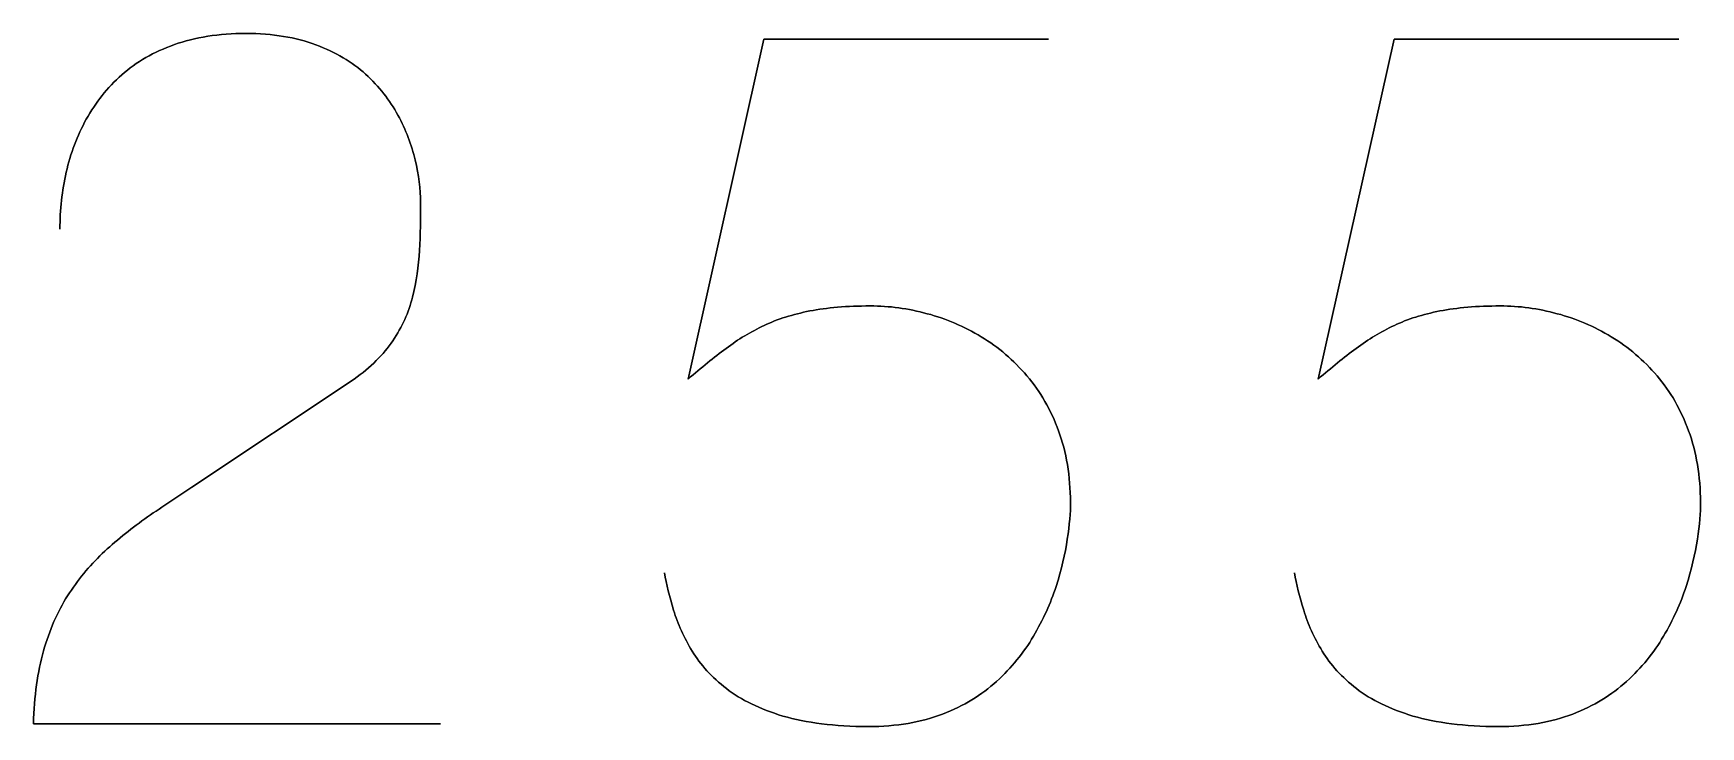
# Model space of a CAD drawing. Header units: millimetres. Extents: x -63 to 11, y -162 to 4.
# Drawn here: x -25.2 to -9.69, y -124.34 to -117.9 of the extents above; entities that cross this region are included whole.
import ezdxf

# ---------------------------------------------------------------- set-up
doc = ezdxf.new("R2010")
doc.units = ezdxf.units.MM
doc.header["$MEASUREMENT"] = 0
doc.layers.add('Layer 1', color=7, linetype='Continuous')

msp = doc.modelspace()

# ---------------------------------------------------------------- linework, layer by layer
at = {"layer": 'Layer 1'}
for points, knots in [([(-21.4115, -124.3109), (-21.4115, -124.3109), (-25.1964, -124.3109), (-25.1964, -124.3109), (-25.1964, -124.3109), (-25.1891, -124.055), (-25.1567, -123.8286), (-25.1023, -123.6345), (-25.1023, -123.6345), (-25.0465, -123.4404), (-24.9715, -123.2698), (-24.8788, -123.1228), (-24.8788, -123.1228), (-24.7847, -122.9757), (-24.6774, -122.8449), (-24.5553, -122.7302), (-24.5553, -122.7302), (-24.4333, -122.614), (-24.3024, -122.5081), (-24.1613, -122.4081), (-24.1613, -122.4081), (-24.0201, -122.3096), (-23.8745, -122.2111), (-23.7231, -122.114), (-23.7231, -122.114), (-23.7231, -122.114), (-22.2144, -121.1083), (-22.2144, -121.1083), (-22.2144, -121.1083), (-22.06, -120.9994), (-21.9394, -120.8803), (-21.8541, -120.7524), (-21.8541, -120.7524), (-21.7674, -120.6245), (-21.7071, -120.4892), (-21.6703, -120.3466), (-21.6703, -120.3466), (-21.635, -120.2054), (-21.613, -120.0598), (-21.6056, -119.9128), (-21.6056, -119.9128), (-21.5983, -119.7643), (-21.5953, -119.6158), (-21.5968, -119.4672), (-21.5968, -119.4672), (-21.5968, -119.3452), (-21.613, -119.2143), (-21.6453, -119.0732), (-21.6453, -119.0732), (-21.6791, -118.9335), (-21.7321, -118.7938), (-21.8071, -118.6555), (-21.8071, -118.6555), (-21.8821, -118.5173), (-21.982, -118.3909), (-22.107, -118.2762), (-22.107, -118.2762), (-22.232, -118.1629), (-22.3864, -118.0718), (-22.5702, -118.0027), (-22.5702, -118.0027), (-22.754, -117.9336), (-22.9702, -117.8983), (-23.2202, -117.8968), (-23.2202, -117.8968), (-23.4716, -117.8983), (-23.6936, -117.9336), (-23.8848, -118.0012), (-23.8848, -118.0012), (-24.076, -118.0688), (-24.2392, -118.1629), (-24.3745, -118.2821), (-24.3745, -118.2821), (-24.5097, -118.4012), (-24.6186, -118.5394), (-24.7038, -118.6938), (-24.7038, -118.6938), (-24.7891, -118.8482), (-24.8509, -119.0129), (-24.8906, -119.1864), (-24.8906, -119.1864), (-24.9303, -119.3599), (-24.9494, -119.5363), (-24.9494, -119.7143), (-24.9494, -119.7143), (-24.9494, -119.5363), (-24.9303, -119.3599), (-24.8906, -119.1864), (-24.8906, -119.1864), (-24.8509, -119.0129), (-24.7891, -118.8482), (-24.7038, -118.6938), (-24.7038, -118.6938), (-24.6186, -118.5394), (-24.5097, -118.4012), (-24.3745, -118.2821), (-24.3745, -118.2821), (-24.2392, -118.1629), (-24.076, -118.0688), (-23.8848, -118.0012), (-23.8848, -118.0012), (-23.6936, -117.9336), (-23.4716, -117.8983), (-23.2202, -117.8968), (-23.2202, -117.8968), (-22.9702, -117.8983), (-22.754, -117.9336), (-22.5702, -118.0027), (-22.5702, -118.0027), (-22.3864, -118.0718), (-22.232, -118.1629), (-22.107, -118.2762), (-22.107, -118.2762), (-21.982, -118.3909), (-21.8821, -118.5173), (-21.8071, -118.6555), (-21.8071, -118.6555), (-21.7321, -118.7938), (-21.6791, -118.9335), (-21.6453, -119.0732), (-21.6453, -119.0732), (-21.613, -119.2143), (-21.5968, -119.3452), (-21.5968, -119.4672), (-21.5968, -119.4672), (-21.5953, -119.6158), (-21.5983, -119.7643), (-21.6056, -119.9128), (-21.6056, -119.9128), (-21.613, -120.0598), (-21.635, -120.2054), (-21.6703, -120.3466), (-21.6703, -120.3466), (-21.7071, -120.4892), (-21.7674, -120.6245), (-21.8541, -120.7524), (-21.8541, -120.7524), (-21.9394, -120.8803), (-22.06, -120.9994), (-22.2144, -121.1083), (-22.2144, -121.1083), (-22.2144, -121.1083), (-23.7231, -122.114), (-23.7231, -122.114), (-23.7231, -122.114), (-23.8745, -122.2111), (-24.0201, -122.3096), (-24.1613, -122.4081), (-24.1613, -122.4081), (-24.3024, -122.5081), (-24.4333, -122.614), (-24.5553, -122.7302), (-24.5553, -122.7302), (-24.6774, -122.8449), (-24.7847, -122.9757), (-24.8788, -123.1228), (-24.8788, -123.1228), (-24.9715, -123.2698), (-25.0465, -123.4404), (-25.1023, -123.6345), (-25.1023, -123.6345), (-25.1567, -123.8286), (-25.1891, -124.055), (-25.1964, -124.3109), (-25.1964, -124.3109), (-25.1964, -124.3109), (-21.4115, -124.3109), (-21.4115, -124.3109)], [0, 0, 0, 0, 0.0232558, 0.0232558, 0.0232558, 0.0232558, 0.0465116, 0.0465116, 0.0465116, 0.0465116, 0.0697674, 0.0697674, 0.0697674, 0.0697674, 0.0930233, 0.0930233, 0.0930233, 0.0930233, 0.1162791, 0.1162791, 0.1162791, 0.1162791, 0.1395349, 0.1395349, 0.1395349, 0.1395349, 0.1627907, 0.1627907, 0.1627907, 0.1627907, 0.1860465, 0.1860465, 0.1860465, 0.1860465, 0.2093023, 0.2093023, 0.2093023, 0.2093023, 0.2325581, 0.2325581, 0.2325581, 0.2325581, 0.255814, 0.255814, 0.255814, 0.255814, 0.2790698, 0.2790698, 0.2790698, 0.2790698, 0.3023256, 0.3023256, 0.3023256, 0.3023256, 0.3255814, 0.3255814, 0.3255814, 0.3255814, 0.3488372, 0.3488372, 0.3488372, 0.3488372, 0.372093, 0.372093, 0.372093, 0.372093, 0.3953488, 0.3953488, 0.3953488, 0.3953488, 0.4186047, 0.4186047, 0.4186047, 0.4186047, 0.4418605, 0.4418605, 0.4418605, 0.4418605, 0.4651163, 0.4651163, 0.4651163, 0.4651163, 0.4883721, 0.4883721, 0.4883721, 0.4883721, 0.5116279, 0.5116279, 0.5116279, 0.5116279, 0.5348837, 0.5348837, 0.5348837, 0.5348837, 0.5581395, 0.5581395, 0.5581395, 0.5581395, 0.5813953, 0.5813953, 0.5813953, 0.5813953, 0.6046512, 0.6046512, 0.6046512, 0.6046512, 0.627907, 0.627907, 0.627907, 0.627907, 0.6511628, 0.6511628, 0.6511628, 0.6511628, 0.6744186, 0.6744186, 0.6744186, 0.6744186, 0.6976744, 0.6976744, 0.6976744, 0.6976744, 0.7209302, 0.7209302, 0.7209302, 0.7209302, 0.744186, 0.744186, 0.744186, 0.744186, 0.7674419, 0.7674419, 0.7674419, 0.7674419, 0.7906977, 0.7906977, 0.7906977, 0.7906977, 0.8139535, 0.8139535, 0.8139535, 0.8139535, 0.8372093, 0.8372093, 0.8372093, 0.8372093, 0.8604651, 0.8604651, 0.8604651, 0.8604651, 0.8837209, 0.8837209, 0.8837209, 0.8837209, 0.9069767, 0.9069767, 0.9069767, 0.9069767, 0.9302326, 0.9302326, 0.9302326, 0.9302326, 0.9534884, 0.9534884, 0.9534884, 0.9534884, 1, 1, 1, 1]), ([(-15.7562, -117.9497), (-15.7562, -117.9497), (-18.403, -117.9497), (-18.403, -117.9497), (-18.403, -117.9497), (-18.403, -117.9497), (-19.1088, -121.1083), (-19.1088, -121.1083), (-19.1088, -121.1083), (-18.9853, -121.0024), (-18.8676, -120.9068), (-18.7544, -120.823), (-18.7544, -120.823), (-18.6426, -120.7392), (-18.525, -120.6686), (-18.4, -120.6098), (-18.4, -120.6098), (-18.2765, -120.551), (-18.1353, -120.5068), (-17.9765, -120.476), (-17.9765, -120.476), (-17.8192, -120.4451), (-17.631, -120.4289), (-17.4148, -120.4289), (-17.4148, -120.4289), (-17.2384, -120.4289), (-17.0619, -120.4524), (-16.8855, -120.501), (-16.8855, -120.501), (-16.709, -120.548), (-16.5414, -120.6201), (-16.3826, -120.7156), (-16.3826, -120.7156), (-16.2223, -120.8127), (-16.0811, -120.9333), (-15.9576, -121.0789), (-15.9576, -121.0789), (-15.8326, -121.2244), (-15.7341, -121.395), (-15.6635, -121.5906), (-15.6635, -121.5906), (-15.5915, -121.7861), (-15.5547, -122.0082), (-15.5532, -122.2552), (-15.5532, -122.2552), (-15.5518, -122.3464), (-15.5621, -122.4611), (-15.5826, -122.5964), (-15.5826, -122.5964), (-15.6018, -122.7316), (-15.637, -122.8787), (-15.687, -123.0345), (-15.687, -123.0345), (-15.737, -123.1904), (-15.8076, -123.3448), (-15.8973, -123.4977), (-15.8973, -123.4977), (-15.987, -123.6507), (-16.1017, -123.7904), (-16.2399, -123.9168), (-16.2399, -123.9168), (-16.3782, -124.0433), (-16.5458, -124.1447), (-16.7414, -124.2212), (-16.7414, -124.2212), (-16.9384, -124.2962), (-17.1693, -124.3359), (-17.4325, -124.3374), (-17.4325, -124.3374), (-17.7471, -124.3359), (-18.0118, -124.3021), (-18.2265, -124.2388), (-18.2265, -124.2388), (-18.4412, -124.1741), (-18.6162, -124.0903), (-18.7515, -123.9845), (-18.7515, -123.9845), (-18.8882, -123.8786), (-18.9941, -123.7624), (-19.0705, -123.636), (-19.0705, -123.636), (-19.147, -123.5095), (-19.2044, -123.383), (-19.2426, -123.2566), (-19.2426, -123.2566), (-19.2808, -123.1301), (-19.3102, -123.014), (-19.3293, -122.9081), (-19.3293, -122.9081), (-19.3102, -123.014), (-19.2808, -123.1301), (-19.2426, -123.2566), (-19.2426, -123.2566), (-19.2044, -123.383), (-19.147, -123.5095), (-19.0705, -123.636), (-19.0705, -123.636), (-18.9941, -123.7624), (-18.8882, -123.8786), (-18.7515, -123.9845), (-18.7515, -123.9845), (-18.6162, -124.0903), (-18.4412, -124.1741), (-18.2265, -124.2388), (-18.2265, -124.2388), (-18.0118, -124.3021), (-17.7471, -124.3359), (-17.4325, -124.3374), (-17.4325, -124.3374), (-17.1693, -124.3359), (-16.9384, -124.2962), (-16.7414, -124.2212), (-16.7414, -124.2212), (-16.5458, -124.1447), (-16.3782, -124.0433), (-16.2399, -123.9168), (-16.2399, -123.9168), (-16.1017, -123.7904), (-15.987, -123.6507), (-15.8973, -123.4977), (-15.8973, -123.4977), (-15.8076, -123.3448), (-15.737, -123.1904), (-15.687, -123.0345), (-15.687, -123.0345), (-15.637, -122.8787), (-15.6018, -122.7316), (-15.5826, -122.5964), (-15.5826, -122.5964), (-15.5621, -122.4611), (-15.5518, -122.3464), (-15.5532, -122.2552), (-15.5532, -122.2552), (-15.5547, -122.0082), (-15.5915, -121.7861), (-15.6635, -121.5906), (-15.6635, -121.5906), (-15.7341, -121.395), (-15.8326, -121.2244), (-15.9576, -121.0789), (-15.9576, -121.0789), (-16.0811, -120.9333), (-16.2223, -120.8127), (-16.3826, -120.7156), (-16.3826, -120.7156), (-16.5414, -120.6201), (-16.709, -120.548), (-16.8855, -120.501), (-16.8855, -120.501), (-17.0619, -120.4524), (-17.2384, -120.4289), (-17.4148, -120.4289), (-17.4148, -120.4289), (-17.631, -120.4289), (-17.8192, -120.4451), (-17.9765, -120.476), (-17.9765, -120.476), (-18.1353, -120.5068), (-18.2765, -120.551), (-18.4, -120.6098), (-18.4, -120.6098), (-18.525, -120.6686), (-18.6426, -120.7392), (-18.7544, -120.823), (-18.7544, -120.823), (-18.8676, -120.9068), (-18.9853, -121.0024), (-19.1088, -121.1083), (-19.1088, -121.1083), (-19.1088, -121.1083), (-18.403, -117.9497), (-18.403, -117.9497), (-18.403, -117.9497), (-18.403, -117.9497), (-15.7562, -117.9497), (-15.7562, -117.9497)], [0, 0, 0, 0, 0.0222222, 0.0222222, 0.0222222, 0.0222222, 0.0444444, 0.0444444, 0.0444444, 0.0444444, 0.0666667, 0.0666667, 0.0666667, 0.0666667, 0.0888889, 0.0888889, 0.0888889, 0.0888889, 0.1111111, 0.1111111, 0.1111111, 0.1111111, 0.1333333, 0.1333333, 0.1333333, 0.1333333, 0.1555556, 0.1555556, 0.1555556, 0.1555556, 0.1777778, 0.1777778, 0.1777778, 0.1777778, 0.2, 0.2, 0.2, 0.2, 0.2222222, 0.2222222, 0.2222222, 0.2222222, 0.2444444, 0.2444444, 0.2444444, 0.2444444, 0.2666667, 0.2666667, 0.2666667, 0.2666667, 0.2888889, 0.2888889, 0.2888889, 0.2888889, 0.3111111, 0.3111111, 0.3111111, 0.3111111, 0.3333333, 0.3333333, 0.3333333, 0.3333333, 0.3555556, 0.3555556, 0.3555556, 0.3555556, 0.3777778, 0.3777778, 0.3777778, 0.3777778, 0.4, 0.4, 0.4, 0.4, 0.4222222, 0.4222222, 0.4222222, 0.4222222, 0.4444444, 0.4444444, 0.4444444, 0.4444444, 0.4666667, 0.4666667, 0.4666667, 0.4666667, 0.4888889, 0.4888889, 0.4888889, 0.4888889, 0.5111111, 0.5111111, 0.5111111, 0.5111111, 0.5333333, 0.5333333, 0.5333333, 0.5333333, 0.5555556, 0.5555556, 0.5555556, 0.5555556, 0.5777778, 0.5777778, 0.5777778, 0.5777778, 0.6, 0.6, 0.6, 0.6, 0.6222222, 0.6222222, 0.6222222, 0.6222222, 0.6444444, 0.6444444, 0.6444444, 0.6444444, 0.6666667, 0.6666667, 0.6666667, 0.6666667, 0.6888889, 0.6888889, 0.6888889, 0.6888889, 0.7111111, 0.7111111, 0.7111111, 0.7111111, 0.7333333, 0.7333333, 0.7333333, 0.7333333, 0.7555556, 0.7555556, 0.7555556, 0.7555556, 0.7777778, 0.7777778, 0.7777778, 0.7777778, 0.8, 0.8, 0.8, 0.8, 0.8222222, 0.8222222, 0.8222222, 0.8222222, 0.8444444, 0.8444444, 0.8444444, 0.8444444, 0.8666667, 0.8666667, 0.8666667, 0.8666667, 0.8888889, 0.8888889, 0.8888889, 0.8888889, 0.9111111, 0.9111111, 0.9111111, 0.9111111, 0.9333333, 0.9333333, 0.9333333, 0.9333333, 0.9555556, 0.9555556, 0.9555556, 0.9555556, 1, 1, 1, 1]), ([(-9.8979, -117.9497), (-9.8979, -117.9497), (-12.5447, -117.9497), (-12.5447, -117.9497), (-12.5447, -117.9497), (-12.5447, -117.9497), (-13.2505, -121.1083), (-13.2505, -121.1083), (-13.2505, -121.1083), (-13.127, -121.0024), (-13.0093, -120.9068), (-12.8961, -120.823), (-12.8961, -120.823), (-12.7843, -120.7392), (-12.6667, -120.6686), (-12.5417, -120.6098), (-12.5417, -120.6098), (-12.4182, -120.551), (-12.277, -120.5068), (-12.1182, -120.476), (-12.1182, -120.476), (-11.9609, -120.4451), (-11.7727, -120.4289), (-11.5565, -120.4289), (-11.5565, -120.4289), (-11.3801, -120.4289), (-11.2036, -120.4524), (-11.0272, -120.501), (-11.0272, -120.501), (-10.8507, -120.548), (-10.6831, -120.6201), (-10.5243, -120.7156), (-10.5243, -120.7156), (-10.364, -120.8127), (-10.2228, -120.9333), (-10.0993, -121.0789), (-10.0993, -121.0789), (-9.9743, -121.2244), (-9.8758, -121.395), (-9.8052, -121.5906), (-9.8052, -121.5906), (-9.7332, -121.7861), (-9.6964, -122.0082), (-9.6949, -122.2552), (-9.6949, -122.2552), (-9.6935, -122.3464), (-9.7038, -122.4611), (-9.7243, -122.5964), (-9.7243, -122.5964), (-9.7435, -122.7316), (-9.7787, -122.8787), (-9.8287, -123.0345), (-9.8287, -123.0345), (-9.8787, -123.1904), (-9.9493, -123.3448), (-10.039, -123.4977), (-10.039, -123.4977), (-10.1287, -123.6507), (-10.2434, -123.7904), (-10.3816, -123.9168), (-10.3816, -123.9168), (-10.5199, -124.0433), (-10.6875, -124.1447), (-10.8831, -124.2212), (-10.8831, -124.2212), (-11.0801, -124.2962), (-11.311, -124.3359), (-11.5742, -124.3374), (-11.5742, -124.3374), (-11.8888, -124.3359), (-12.1535, -124.3021), (-12.3682, -124.2388), (-12.3682, -124.2388), (-12.5829, -124.1741), (-12.7579, -124.0903), (-12.8932, -123.9845), (-12.8932, -123.9845), (-13.0299, -123.8786), (-13.1358, -123.7624), (-13.2122, -123.636), (-13.2122, -123.636), (-13.2887, -123.5095), (-13.3461, -123.383), (-13.3843, -123.2566), (-13.3843, -123.2566), (-13.4225, -123.1301), (-13.4519, -123.014), (-13.471, -122.9081), (-13.471, -122.9081), (-13.4519, -123.014), (-13.4225, -123.1301), (-13.3843, -123.2566), (-13.3843, -123.2566), (-13.3461, -123.383), (-13.2887, -123.5095), (-13.2122, -123.636), (-13.2122, -123.636), (-13.1358, -123.7624), (-13.0299, -123.8786), (-12.8932, -123.9845), (-12.8932, -123.9845), (-12.7579, -124.0903), (-12.5829, -124.1741), (-12.3682, -124.2388), (-12.3682, -124.2388), (-12.1535, -124.3021), (-11.8888, -124.3359), (-11.5742, -124.3374), (-11.5742, -124.3374), (-11.311, -124.3359), (-11.0801, -124.2962), (-10.8831, -124.2212), (-10.8831, -124.2212), (-10.6875, -124.1447), (-10.5199, -124.0433), (-10.3816, -123.9168), (-10.3816, -123.9168), (-10.2434, -123.7904), (-10.1287, -123.6507), (-10.039, -123.4977), (-10.039, -123.4977), (-9.9493, -123.3448), (-9.8787, -123.1904), (-9.8287, -123.0345), (-9.8287, -123.0345), (-9.7787, -122.8787), (-9.7435, -122.7316), (-9.7243, -122.5964), (-9.7243, -122.5964), (-9.7038, -122.4611), (-9.6935, -122.3464), (-9.6949, -122.2552), (-9.6949, -122.2552), (-9.6964, -122.0082), (-9.7332, -121.7861), (-9.8052, -121.5906), (-9.8052, -121.5906), (-9.8758, -121.395), (-9.9743, -121.2244), (-10.0993, -121.0789), (-10.0993, -121.0789), (-10.2228, -120.9333), (-10.364, -120.8127), (-10.5243, -120.7156), (-10.5243, -120.7156), (-10.6831, -120.6201), (-10.8507, -120.548), (-11.0272, -120.501), (-11.0272, -120.501), (-11.2036, -120.4524), (-11.3801, -120.4289), (-11.5565, -120.4289), (-11.5565, -120.4289), (-11.7727, -120.4289), (-11.9609, -120.4451), (-12.1182, -120.476), (-12.1182, -120.476), (-12.277, -120.5068), (-12.4182, -120.551), (-12.5417, -120.6098), (-12.5417, -120.6098), (-12.6667, -120.6686), (-12.7843, -120.7392), (-12.8961, -120.823), (-12.8961, -120.823), (-13.0093, -120.9068), (-13.127, -121.0024), (-13.2505, -121.1083), (-13.2505, -121.1083), (-13.2505, -121.1083), (-12.5447, -117.9497), (-12.5447, -117.9497), (-12.5447, -117.9497), (-12.5447, -117.9497), (-9.8979, -117.9497), (-9.8979, -117.9497)], [0, 0, 0, 0, 0.0222222, 0.0222222, 0.0222222, 0.0222222, 0.0444444, 0.0444444, 0.0444444, 0.0444444, 0.0666667, 0.0666667, 0.0666667, 0.0666667, 0.0888889, 0.0888889, 0.0888889, 0.0888889, 0.1111111, 0.1111111, 0.1111111, 0.1111111, 0.1333333, 0.1333333, 0.1333333, 0.1333333, 0.1555556, 0.1555556, 0.1555556, 0.1555556, 0.1777778, 0.1777778, 0.1777778, 0.1777778, 0.2, 0.2, 0.2, 0.2, 0.2222222, 0.2222222, 0.2222222, 0.2222222, 0.2444444, 0.2444444, 0.2444444, 0.2444444, 0.2666667, 0.2666667, 0.2666667, 0.2666667, 0.2888889, 0.2888889, 0.2888889, 0.2888889, 0.3111111, 0.3111111, 0.3111111, 0.3111111, 0.3333333, 0.3333333, 0.3333333, 0.3333333, 0.3555556, 0.3555556, 0.3555556, 0.3555556, 0.3777778, 0.3777778, 0.3777778, 0.3777778, 0.4, 0.4, 0.4, 0.4, 0.4222222, 0.4222222, 0.4222222, 0.4222222, 0.4444444, 0.4444444, 0.4444444, 0.4444444, 0.4666667, 0.4666667, 0.4666667, 0.4666667, 0.4888889, 0.4888889, 0.4888889, 0.4888889, 0.5111111, 0.5111111, 0.5111111, 0.5111111, 0.5333333, 0.5333333, 0.5333333, 0.5333333, 0.5555556, 0.5555556, 0.5555556, 0.5555556, 0.5777778, 0.5777778, 0.5777778, 0.5777778, 0.6, 0.6, 0.6, 0.6, 0.6222222, 0.6222222, 0.6222222, 0.6222222, 0.6444444, 0.6444444, 0.6444444, 0.6444444, 0.6666667, 0.6666667, 0.6666667, 0.6666667, 0.6888889, 0.6888889, 0.6888889, 0.6888889, 0.7111111, 0.7111111, 0.7111111, 0.7111111, 0.7333333, 0.7333333, 0.7333333, 0.7333333, 0.7555556, 0.7555556, 0.7555556, 0.7555556, 0.7777778, 0.7777778, 0.7777778, 0.7777778, 0.8, 0.8, 0.8, 0.8, 0.8222222, 0.8222222, 0.8222222, 0.8222222, 0.8444444, 0.8444444, 0.8444444, 0.8444444, 0.8666667, 0.8666667, 0.8666667, 0.8666667, 0.8888889, 0.8888889, 0.8888889, 0.8888889, 0.9111111, 0.9111111, 0.9111111, 0.9111111, 0.9333333, 0.9333333, 0.9333333, 0.9333333, 0.9555556, 0.9555556, 0.9555556, 0.9555556, 1, 1, 1, 1])]:
    msp.add_open_spline(points, degree=3, knots=knots, dxfattribs=at)

doc.saveas('drawing.dxf')
